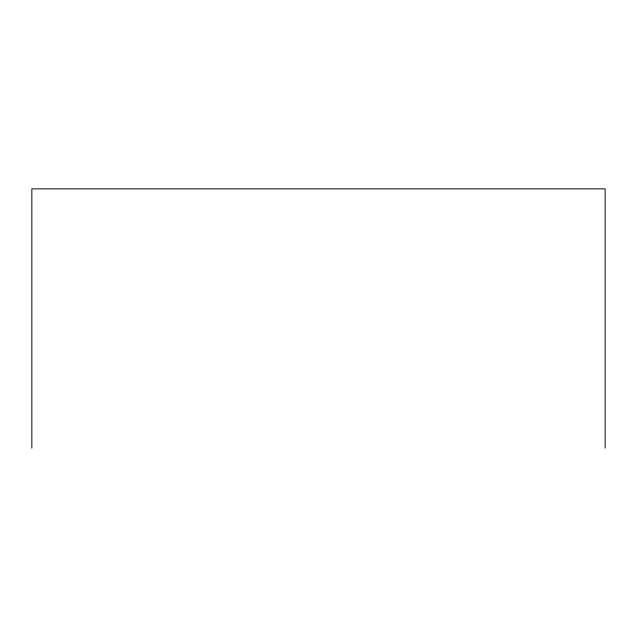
<?xml version="1.0" encoding="UTF-8"?>
<svg xmlns="http://www.w3.org/2000/svg" width="637" height="637" viewBox="0 0 637 637"><rect width="100%" height="100%" fill="white"/><g stroke="black" fill="none" stroke-linecap="round" stroke-linejoin="round"><path stroke-width="0.96" d="M605.15 448.145L605.15 188.855L31.85 188.855L31.85 448.145"/></g></svg>
